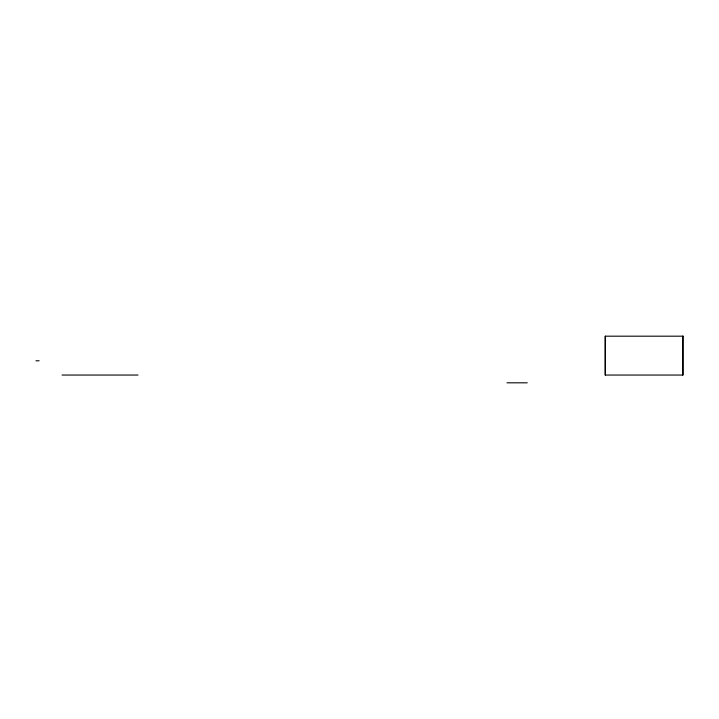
<?xml version="1.0" encoding="UTF-8"?>
<svg xmlns="http://www.w3.org/2000/svg" width="719" height="719" viewBox="0 0 719 719"><rect width="100%" height="100%" fill="white"/><g stroke="black" fill="none" stroke-linecap="round" stroke-linejoin="round"><path stroke-width="1.08" d="M35.95 360.812L39.123 360.767M62.068 375.048L138.03 375.048M506.958 382.814L527.252 382.814M682.735 336.186L682.735 375.048M605.326 336.186L605.326 375.048M683.05 336.186L605.209 336.186L605.209 375.048L683.05 375.048L683.05 336.186"/></g></svg>
